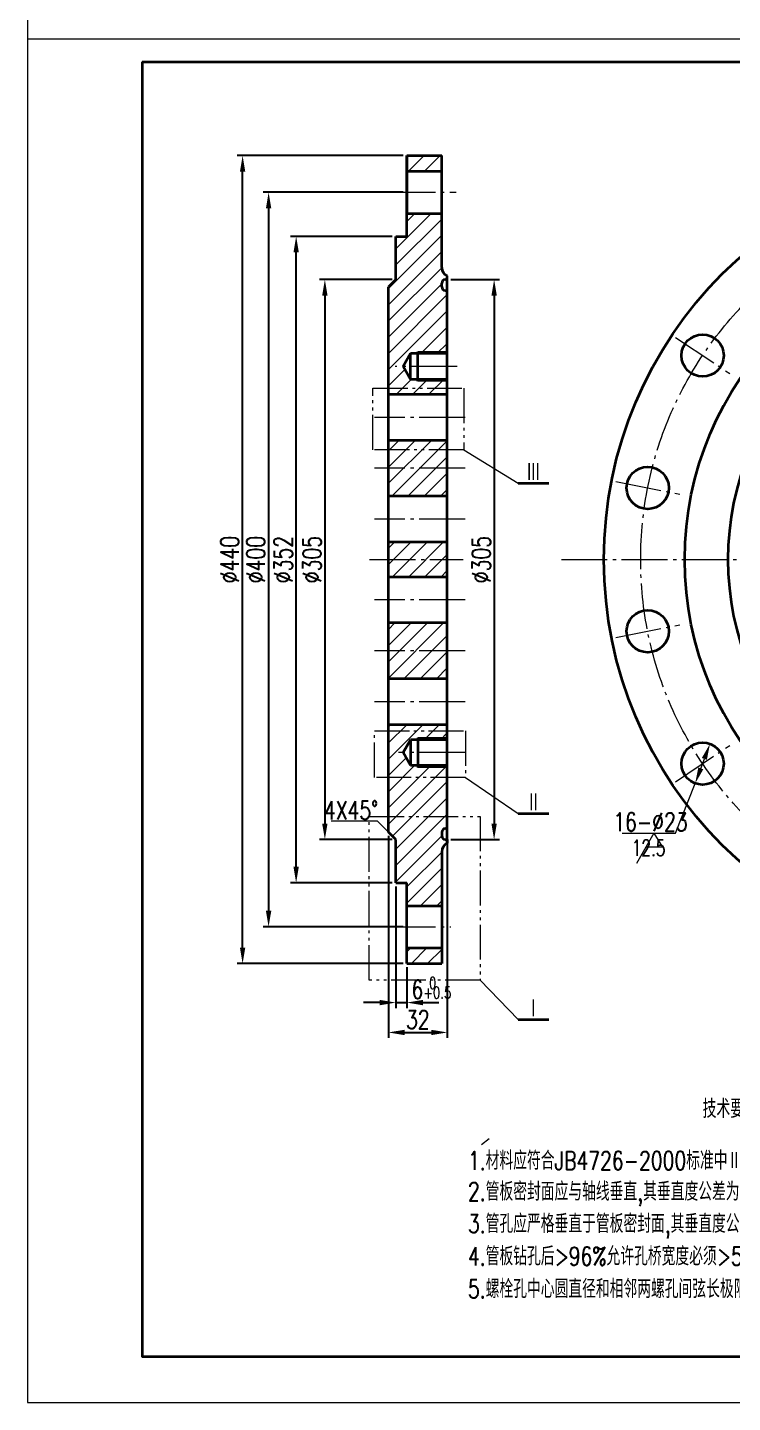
# Model space of a CAD drawing. Extents: x 0 to 6472, y 0 to 2970.
# Drawn here: x 4370 to 4754, y 0 to 749 of the extents above; entities that cross this region are included whole.
import ezdxf
from ezdxf.enums import TextEntityAlignment as Align

# ---------------------------------------------------------------- set-up
doc = ezdxf.new("R2010")
doc.units = 0
doc.header["$LTSCALE"] = 10
doc.header["$MEASUREMENT"] = 0
doc.header["$PDMODE"] = 3
doc.linetypes.add('JXX-L', pattern=[2.95, 1.9, -0.25, 0.15, -0.25, 0.15, -0.25])
doc.linetypes.add('ZXX-L', pattern=[3.28, 2.5, -0.3, 0.18, -0.3])
doc.layers.get('0').update_dxf_attribs({"linetype": 'CONTINUOUS', "lineweight": 20})
doc.layers.get('Defpoints').update_dxf_attribs({"linetype": 'CONTINUOUS', "lineweight": 20})
for name, color, linetype, lineweight in [('A 粗实线', 2, 'CONTINUOUS', 35), ('B 细实线', 7, 'CONTINUOUS', 20), ('E 长中心线', 1, 'ZXX-L', 20), ('I 长双点线', 4, 'JXX-L', 20)]:
    doc.layers.add(name, color=color, linetype=linetype, lineweight=lineweight)
doc.styles.add('HZ', font='txt', dxfattribs={"width": 0.75, "bigfont": 'hztxt'})
doc.styles.add('HZTXT', font='TXT.SHX', dxfattribs={"width": 0.75, "bigfont": 'HZTXT'})
doc.dimstyles.new('副本1比2.5', dxfattribs={"dimscale": 2.5, "dimtxt": 4, "dimasz": 3.5, "dimexe": 1.2, "dimexo": 0.8, "dimgap": 0.8, "dimtad": 1, "dimdec": 0, "dimzin": 0, "dimdsep": 46, "dimtxsty": 'HZTXT', "dimcen": 0, "dimadec": 0, "dimazin": 0, "dimtfac": 0.375, "dimtdec": 0, "dimtmove": 2, "dimatfit": 0, "dimfxl": 0, "dimtzin": 0, "dimarcsym": 0})

# ---------------------------------------------------------------- blocks, each defined once
blk = doc.blocks.new('*D210')
at = {"color": 0, "lineweight": -2}
for p, q in [((4568.42, 611.51), (4528.8, 611.51)), ((4531.8, 602.76), (4531.8, 315.26)), ((4568.42, 306.51), (4528.8, 306.51))]:
    blk.add_line(p, q, dxfattribs=at)
at = {"color": 0}
for points in [[(4530.34, 602.76), (4533.26, 602.76), (4531.8, 611.51)], [(4530.34, 315.26), (4533.26, 315.26), (4531.8, 306.51)]]:
    blk.add_solid(points, dxfattribs=at)
at = {"layer": 'Defpoints', "color": 0}
for p in [(4570.42, 611.51), (4531.8, 306.51), (4570.42, 306.51)]:
    blk.add_point(p, dxfattribs=at)
at = {"color": 0, "insert": (4524.8, 459.01), "char_height": 10, "attachment_point": 5, "rotation": 90, "style": 'HZTXT'}
blk.add_mtext('%%C305', dxfattribs=at)
blk = doc.blocks.new('*D211')
at = {"color": 0, "lineweight": -2}
for p, q in [((4568.42, 635.01), (4513.17, 635.01)), ((4516.17, 291.76), (4516.17, 626.26)), ((4568.42, 283.01), (4513.17, 283.01))]:
    blk.add_line(p, q, dxfattribs=at)
at = {"color": 0}
for points in [[(4514.71, 626.26), (4517.63, 626.26), (4516.17, 635.01)], [(4514.71, 291.76), (4517.63, 291.76), (4516.17, 283.01)]]:
    blk.add_solid(points, dxfattribs=at)
at = {"layer": 'Defpoints', "color": 0}
for p in [(4516.17, 635.01), (4570.42, 635.01), (4570.42, 283.01)]:
    blk.add_point(p, dxfattribs=at)
at = {"color": 0, "insert": (4509.17, 459.01), "char_height": 10, "attachment_point": 5, "rotation": 90, "style": 'HZTXT'}
blk.add_mtext('%%C352', dxfattribs=at)
blk = doc.blocks.new('*D212')
at = {"color": 0, "lineweight": -2}
for p, q in [((4574.42, 659.01), (4498.18, 659.01)), ((4501.18, 650.26), (4501.18, 267.76)), ((4574.42, 259.01), (4498.18, 259.01))]:
    blk.add_line(p, q, dxfattribs=at)
at = {"color": 0}
for points in [[(4499.72, 650.26), (4502.64, 650.26), (4501.18, 659.01)], [(4499.72, 267.76), (4502.64, 267.76), (4501.18, 259.01)]]:
    blk.add_solid(points, dxfattribs=at)
at = {"layer": 'Defpoints', "color": 0}
for p in [(4576.42, 659.01), (4501.18, 259.01), (4576.42, 259.01)]:
    blk.add_point(p, dxfattribs=at)
at = {"color": 0, "insert": (4494.18, 459.01), "char_height": 10, "attachment_point": 5, "rotation": 90, "style": 'HZTXT'}
blk.add_mtext('%%C400', dxfattribs=at)
blk = doc.blocks.new('*D213')
at = {"color": 0, "lineweight": -2}
for p, q in [((4574.42, 679.01), (4484.03, 679.01)), ((4487.03, 247.76), (4487.03, 670.26)), ((4574.42, 239.01), (4484.03, 239.01))]:
    blk.add_line(p, q, dxfattribs=at)
at = {"color": 0}
for points in [[(4485.57, 670.26), (4488.49, 670.26), (4487.03, 679.01)], [(4485.57, 247.76), (4488.49, 247.76), (4487.03, 239.01)]]:
    blk.add_solid(points, dxfattribs=at)
at = {"layer": 'Defpoints', "color": 0}
for p in [(4487.03, 679.01), (4576.42, 679.01), (4576.42, 239.01)]:
    blk.add_point(p, dxfattribs=at)
at = {"color": 0, "insert": (4480.03, 459.01), "char_height": 10, "attachment_point": 5, "rotation": 90, "style": 'HZTXT'}
blk.add_mtext('%%C440', dxfattribs=at)
blk = doc.blocks.new('*D214')
at = {"color": 0, "lineweight": -2}
for p, q in [((4570.42, 281.01), (4570.42, 214.76)), ((4576.42, 237.01), (4576.42, 214.76)), ((4561.67, 217.76), (4552.92, 217.76)), ((4570.42, 217.76), (4576.42, 217.76)), ((4585.17, 217.76), (4593.92, 217.76))]:
    blk.add_line(p, q, dxfattribs=at)
at = {"color": 0}
for points in [[(4561.67, 219.22), (4561.67, 216.3), (4570.42, 217.76)], [(4585.17, 219.22), (4585.17, 216.3), (4576.42, 217.76)]]:
    blk.add_solid(points, dxfattribs=at)
at = {"layer": 'Defpoints', "color": 0}
for p in [(4570.42, 283.01), (4576.42, 239.01), (4576.42, 217.76)]:
    blk.add_point(p, dxfattribs=at)
at = {"color": 0, "insert": (4582.15, 224.94), "char_height": 10, "attachment_point": 5, "style": 'HZTXT'}
blk.add_mtext('6', dxfattribs=at)
blk = doc.blocks.new('*D215')
at = {"color": 0, "lineweight": -2}
for p, q in [((4600.42, 611.51), (4626.94, 611.51)), ((4623.94, 602.76), (4623.94, 315.26)), ((4600.42, 306.51), (4626.94, 306.51))]:
    blk.add_line(p, q, dxfattribs=at)
at = {"color": 0}
for points in [[(4622.48, 602.76), (4625.4, 602.76), (4623.94, 611.51)], [(4622.48, 315.26), (4625.4, 315.26), (4623.94, 306.51)]]:
    blk.add_solid(points, dxfattribs=at)
at = {"layer": 'Defpoints', "color": 0}
for p in [(4598.42, 611.51), (4598.42, 306.51), (4623.94, 306.51)]:
    blk.add_point(p, dxfattribs=at)
at = {"color": 0, "insert": (4616.94, 459.01), "char_height": 10, "attachment_point": 5, "rotation": 90, "style": 'HZTXT'}
blk.add_mtext('%%C305', dxfattribs=at)
blk = doc.blocks.new('*D260')
at = {"color": 0, "lineweight": -2}
for p, q in [((4566.42, 308.51), (4566.42, 198.51)), ((4598.42, 304.51), (4598.42, 198.51)), ((4575.17, 201.51), (4589.67, 201.51))]:
    blk.add_line(p, q, dxfattribs=at)
at = {"color": 0}
for points in [[(4575.17, 202.96), (4575.17, 200.05), (4566.42, 201.51)], [(4589.67, 202.96), (4589.67, 200.05), (4598.42, 201.51)]]:
    blk.add_solid(points, dxfattribs=at)
at = {"layer": 'Defpoints', "color": 0}
for p in [(4566.42, 310.51), (4598.42, 306.51), (4598.42, 201.51)]:
    blk.add_point(p, dxfattribs=at)
at = {"color": 0, "insert": (4582.42, 208.51), "char_height": 10, "attachment_point": 5, "style": 'HZTXT'}
blk.add_mtext('32', dxfattribs=at)

msp = doc.modelspace()

# ---------------------------------------------------------------- hatches: boundary and pattern name
h = msp.add_hatch()
h.set_pattern_fill('ANSI31', color=256, scale=50, style=0)
h.paths.add_polyline_path([(4595.42, 679.01), (4576.42, 679.01), (4576.42, 670.51), (4595.42, 670.51)])
h.paths.add_polyline_path([(4595.42, 618.09), (4595.42, 647.51), (4576.42, 647.51), (4576.42, 635.01), (4570.42, 635.01), (4570.42, 611.51), (4566.42, 607.51), (4566.42, 564.15), (4574.38, 564.15), (4578.42, 571.15), (4582.42, 571.15), (4582.42, 572.15), (4598.42, 572.15), (4598.42, 605.51), (4597.42, 605.51, -0.414214), (4595.42, 607.51), (4595.42, 609.51, -0.414214), (4597.42, 611.51), (4598.42, 611.51), (4598.42, 613.51, -0.298217)])
h.paths.add_polyline_path([(4598.42, 572.15), (4582.42, 572.15), (4582.42, 571.15), (4598.42, 571.15)], flags=17)
h.paths.add_polyline_path([(4598.42, 557.15), (4582.42, 557.15), (4582.42, 556.15), (4598.42, 556.15)], flags=17)
h.paths.add_polyline_path([(4598.42, 556.15), (4582.42, 556.15), (4582.42, 557.15), (4578.42, 557.15), (4574.38, 564.15), (4566.42, 564.15), (4566.42, 552.26), (4598.42, 552.26)])
h.paths.add_polyline_path([(4598.42, 552.26), (4566.42, 552.26), (4566.42, 548.93), (4598.42, 548.93)])
h.paths.add_polyline_path([(4598.42, 523.93), (4566.42, 523.93), (4566.42, 518.74), (4598.42, 518.74)])
h.paths.add_polyline_path([(4598.42, 518.74), (4566.42, 518.74), (4566.42, 508.72), (4598.42, 508.72)])
h.paths.add_polyline_path([(4598.42, 508.72), (4566.42, 508.72), (4566.42, 493.51), (4598.42, 493.51)])
h.paths.add_polyline_path([(4598.42, 468.51), (4566.42, 468.51), (4566.42, 459.01), (4598.42, 459.01)])
h.paths.add_polyline_path([(4598.42, 459.01), (4566.42, 459.01), (4566.42, 449.51), (4598.42, 449.51)])
h = msp.add_hatch()
h.set_pattern_fill('ANSI31', color=256, scale=50, style=0)
h.paths.add_polyline_path([(4598.42, 424.51), (4566.42, 424.51), (4566.42, 409.3), (4598.42, 409.3)])
h.paths.add_polyline_path([(4598.42, 409.3), (4566.42, 409.3), (4566.42, 394.08), (4598.42, 394.08)])
h.paths.add_polyline_path([(4598.42, 369.08), (4566.42, 369.08), (4566.42, 365.77), (4598.42, 365.77)])
h.paths.add_polyline_path([(4598.42, 365.77), (4566.42, 365.77), (4566.42, 340.4), (4598.42, 340.4), (4598.42, 345.87), (4582.42, 345.87), (4582.42, 346.87), (4578.42, 346.87), (4574.38, 353.87), (4578.42, 360.87), (4582.42, 360.87), (4582.42, 361.87), (4598.42, 361.87)])
h.paths.add_polyline_path([(4598.42, 361.87), (4582.42, 361.87), (4582.42, 360.87), (4598.42, 360.87)], flags=17)
h.paths.add_polyline_path([(4598.42, 346.87), (4582.42, 346.87), (4582.42, 345.87), (4598.42, 345.87)], flags=17)
h.paths.add_polyline_path([(4598.42, 340.4), (4566.42, 340.4), (4566.42, 319.14), (4598.42, 319.14)])
h.paths.add_polyline_path([(4595.42, 299.93, -0.298217), (4598.42, 304.51), (4598.42, 306.51), (4597.42, 306.51, -0.414214), (4595.42, 308.51), (4595.42, 310.51, -0.414214), (4597.42, 312.51), (4598.42, 312.51), (4598.42, 319.14), (4566.42, 319.14), (4566.42, 310.51), (4570.42, 306.51), (4570.42, 283.01), (4576.42, 283.01), (4576.42, 270.51), (4595.42, 270.51)])
h.paths.add_polyline_path([(4595.42, 247.51), (4576.42, 247.51), (4576.42, 239.01), (4595.42, 239.01)])

# ---------------------------------------------------------------- linework, layer by layer
for p, q in [((4369.94, 742.5), (6472.44, 742.5)), ((4598.42, 572.15), (4582.42, 572.15)), ((4598.42, 556.15), (4582.42, 556.15)), ((4607.37, 518.74), (4637.09, 500.62)), ((4598.42, 361.87), (4582.42, 361.87)), ((4598.42, 345.87), (4582.42, 345.87)), ((4736.45, 345.32), (4738.38, 350.47)), ((4608.37, 340.4), (4637.09, 320.77)), ((4722.63, 310.08), (4733.39, 337.12)), ((4535.21, 316.73), (4560.2, 316.73)), ((4560.2, 316.73), (4566.42, 310.51)), ((4693.71, 310.08), (4722.63, 310.08)), ((4710.92, 310.08), (4701.48, 293.49)), ((4710.92, 310.08), (4715.56, 302.37)), ((4715.56, 302.37), (4706.63, 302.36)), ((4616.33, 230.04), (4637.09, 208.58))]:
    msp.add_line(p, q)
at = {"ltscale": 10}
msp.add_lwpolyline([(4616.98, 140.47), (4621.26, 143.78)], dxfattribs=at)
for points in [[(4737.01, 350.98), (4739.74, 349.96), (4741.44, 358.67)], [(4735.09, 345.83), (4737.82, 344.81), (4733.39, 337.12)]]:
    msp.add_solid(points)
at = {"layer": 'A 粗实线'}
for p, q in [((4432.44, 730), (5408.69, 730)), ((4576.42, 679.01), (4595.42, 679.01)), ((4576.42, 679.01), (4576.42, 647.51)), ((4576.42, 635.01), (4576.42, 679.01)), ((4595.42, 618.09), (4595.42, 679.01)), ((4576.42, 670.51), (4595.42, 670.51)), ((4576.42, 647.51), (4595.42, 647.51)), ((4570.42, 635.01), (4576.42, 635.01)), ((4570.42, 611.51), (4570.42, 635.01)), ((4570.42, 611.51), (4566.42, 607.51)), ((4566.42, 459.01), (4566.42, 607.51)), ((4595.42, 607.51), (4595.42, 609.51)), ((4597.42, 611.51), (4598.42, 611.51)), ((4598.42, 611.51), (4598.42, 613.51)), ((4598.42, 304.51), (4598.42, 611.51)), ((4597.42, 605.51), (4598.42, 605.51)), ((4578.42, 571.15), (4574.38, 564.15)), ((4578.42, 557.15), (4578.42, 571.15)), ((4598.42, 571.15), (4578.42, 571.15)), ((4582.42, 556.15), (4582.42, 572.15)), ((4578.42, 557.15), (4574.38, 564.15)), ((4598.42, 557.15), (4578.42, 557.15)), ((4598.42, 548.93), (4566.42, 548.93)), ((4598.42, 523.93), (4566.42, 523.93)), ((4637.09, 500.62), (4653.72, 500.62)), ((4598.42, 493.51), (4566.42, 493.51)), ((4598.42, 468.51), (4566.42, 468.51)), ((4566.42, 310.51), (4566.42, 459.01)), ((4598.42, 449.51), (4566.42, 449.51)), ((4598.42, 424.51), (4566.42, 424.51)), ((4598.42, 394.08), (4566.42, 394.08)), ((4598.42, 369.08), (4566.42, 369.08)), ((4578.42, 360.87), (4574.38, 353.87)), ((4598.42, 360.87), (4578.42, 360.87)), ((4578.42, 360.87), (4578.42, 346.87)), ((4582.42, 361.87), (4582.42, 345.87)), ((4578.42, 346.87), (4574.38, 353.87)), ((4598.42, 346.87), (4578.42, 346.87)), ((4637.09, 320.77), (4653.72, 320.77)), ((4570.42, 306.51), (4566.42, 310.51)), ((4595.42, 310.51), (4595.42, 308.51)), ((4597.42, 312.51), (4598.42, 312.51)), ((4570.42, 283.01), (4570.42, 306.51)), ((4595.42, 299.93), (4595.42, 239.01)), ((4597.42, 306.51), (4598.42, 306.51)), ((4598.42, 306.51), (4598.42, 304.51)), ((4570.42, 283.01), (4576.42, 283.01)), ((4576.42, 239.01), (4576.42, 283.01)), ((4576.42, 270.51), (4595.42, 270.51)), ((4576.42, 247.51), (4595.42, 247.51)), ((4576.42, 239.01), (4595.42, 239.01)), ((4637.09, 208.58), (4653.72, 208.58))]:
    msp.add_line(p, q, dxfattribs=at)
msp.add_lwpolyline([(4432.44, 730), (4432.44, 25), (5408.69, 25)], dxfattribs=at)
for centre, radius in [((4903.71, 459.01), 220), ((4903.71, 459.01), 176), ((4737.42, 570.12), 11.5), ((4707.55, 498.03), 11.5), ((4707.55, 419.99), 11.5), ((4737.42, 347.89), 11.5)]:
    msp.add_circle(centre, radius, dxfattribs=at)
for centre, radius, start, end in [((4600.42, 618.09), 5, 180, 246.42182), ((4597.42, 609.51), 2, 90, 180), ((4597.42, 607.51), 2, 180, 270), ((4903.71, 459.01), 152.5, 360, 180), ((4903.71, 459.01), 152.5, 180, 360), ((4597.42, 310.51), 2, 90, 180), ((4597.42, 308.51), 2, 180, 270), ((4600.42, 299.93), 5, 113.57818, 180)]:
    msp.add_arc(centre, radius, start, end, dxfattribs=at)
at = {"layer": 'B 细实线'}
msp.add_lwpolyline([(4369.94, 0), (6472.44, 0), (6472.44, 1485), (4369.94, 1485)], close=True, dxfattribs=at)
at = {"layer": 'E 长中心线'}
for p, q in [((4566.99, 659.01), (4603.35, 659.01)), ((4722.66, 579.98), (4752.18, 560.26)), ((4603.84, 564.15), (4570.07, 564.15)), ((4608.16, 536.43), (4558.89, 536.43)), ((4608.16, 508.72), (4558.89, 508.72)), ((4690.14, 501.49), (4724.96, 494.56)), ((4608.16, 481.01), (4558.89, 481.01)), ((4556.15, 459.01), (4607.12, 459.01)), ((4660.53, 459.01), (5046.13, 459.01)), ((4608.16, 437.01), (4558.89, 437.01)), ((4690.14, 416.53), (4724.96, 423.45)), ((4608.16, 409.3), (4558.89, 409.3)), ((4608.16, 381.58), (4558.89, 381.58)), ((4608.16, 353.87), (4571.82, 353.87)), ((4722.66, 338.03), (4752.18, 357.76)), ((4566.99, 259.01), (4600.35, 259.01))]:
    msp.add_line(p, q, dxfattribs=at)
msp.add_circle((4903.71, 459.01), 200, dxfattribs=at)
at = {"layer": 'I 长双点线'}
for points in [[(4557.95, 552.26), (4607.37, 552.26), (4607.37, 518.74), (4557.95, 518.74)], [(4558.79, 365.77), (4608.37, 365.77), (4608.37, 340.4), (4558.79, 340.4)], [(4555.93, 319.14), (4616.33, 319.14), (4616.33, 230.04), (4555.93, 230.04)]]:
    msp.add_lwpolyline(points, close=True, dxfattribs=at)

# ---------------------------------------------------------------- texts
at = {"style": 'HZTXT', "width": 0.7}
msp.add_text('12.5', height=8.75, dxfattribs=at).set_placement((4717.22, 295.01), align=Align.BOTTOM_RIGHT)
at = {"style": 'HZTXT', "width": 0.75}
for s, p in [('+0.5', (4585.38, 220.04)), ('0', (4588.49, 225.27))]:
    msp.add_text(s, height=6.25, rotation=360, dxfattribs=at).set_placement(p)
at = {"ltscale": 10, "style": 'HZ', "width": 0.75}
for s, p in [('技术要求', (4737.47, 154.95)), ('1.材料应符合JB4726-2000标准中Ⅱ级锻件规定，材料应具有质保书。', (4609.69, 126.74)), ('2.管板密封面应与轴线垂直,其垂直度公差为0.2mm.', (4609.69, 109.87)), ('3.管孔应严格垂直于管板密封面,其垂直度公差为0.06mm,孔表面不允许存在贯通的纵向条痕.', (4609.69, 92.37)), ('4.管板钻孔后>96%允许孔桥宽度必须>5.54mm,允许最小孔桥宽度(<4%孔桥数)为3.25mm.', (4609.69, 74.66)), ('5.螺栓孔中心圆直径和相邻两螺孔间弦长极限偏差为%%P0.6mm,任意两螺孔弦长极限偏差为%%p1.0mm.', (4609.69, 56.87))]:
    msp.add_text(s, height=10, dxfattribs=at).set_placement(p)
at = {"char_height": 10, "attachment_point": 5, "style": 'HZTXT'}
for s, insert in [('4X45%%d', (4546.07, 322.54)), ('16-∅23', (4709.02, 316.16))]:
    msp.add_mtext(s, dxfattribs=dict(at, insert=insert))
at = {"layer": 'B 细实线', "style": 'HZTXT', "width": 0.75}
for s, p in [('Ⅲ', (4645.34, 506.61)), ('Ⅱ', (4645.34, 326.77)), ('Ⅰ', (4645.34, 214.57))]:
    msp.add_text(s, height=10.5, dxfattribs=at).set_placement(p, align=Align.MIDDLE)

# ---------------------------------------------------------------- dimensions: what is measured, and where the dimension line sits
for base, p1, p2, text, picture, middle in [((4487.03, 679.01), (4576.42, 239.01), (4576.42, 679.01), '%%C440', '*D213', (4480.03, 459.01)), ((4501.18, 259.01), (4576.42, 659.01), (4576.42, 259.01), '%%C400', '*D212', (4494.18, 459.01)), ((4516.17, 635.01), (4570.42, 283.01), (4570.42, 635.01), '%%C352', '*D211', (4509.17, 459.01)), ((4531.8, 306.51), (4570.42, 611.51), (4570.42, 306.51), '%%C305', '*D210', (4524.8, 459.01))]:
    dim = msp.add_linear_dim(base=base, p1=p1, p2=p2, angle=90, text=text, dimstyle='副本1比2.5')
    dim.commit()
    dim.dimension.update_dxf_attribs({"geometry": picture, "text_midpoint": middle})
dim = msp.add_aligned_dim(p1=(4598.42, 611.51), p2=(4598.42, 306.51), distance=25.52, text='%%C305', dimstyle='副本1比2.5')
dim.commit()
dim.dimension.update_dxf_attribs({"geometry": '*D215', "text_midpoint": (4616.94, 459.01)})
dim = msp.add_linear_dim(base=(4598.42, 201.51), p1=(4566.42, 310.51), p2=(4598.42, 306.51), dimstyle='副本1比2.5')
dim.commit()
dim.dimension.update_dxf_attribs({"geometry": '*D260', "text_midpoint": (4582.42, 208.51)})
dim = msp.add_linear_dim(base=(4576.42, 217.76), p1=(4570.42, 283.01), p2=(4576.42, 239.01), dimstyle='副本1比2.5')
dim.commit()
dim.dimension.update_dxf_attribs({"geometry": '*D214', "text_midpoint": (4582.15, 224.94), "dimtype": 160})

doc.saveas('drawing.dxf')
